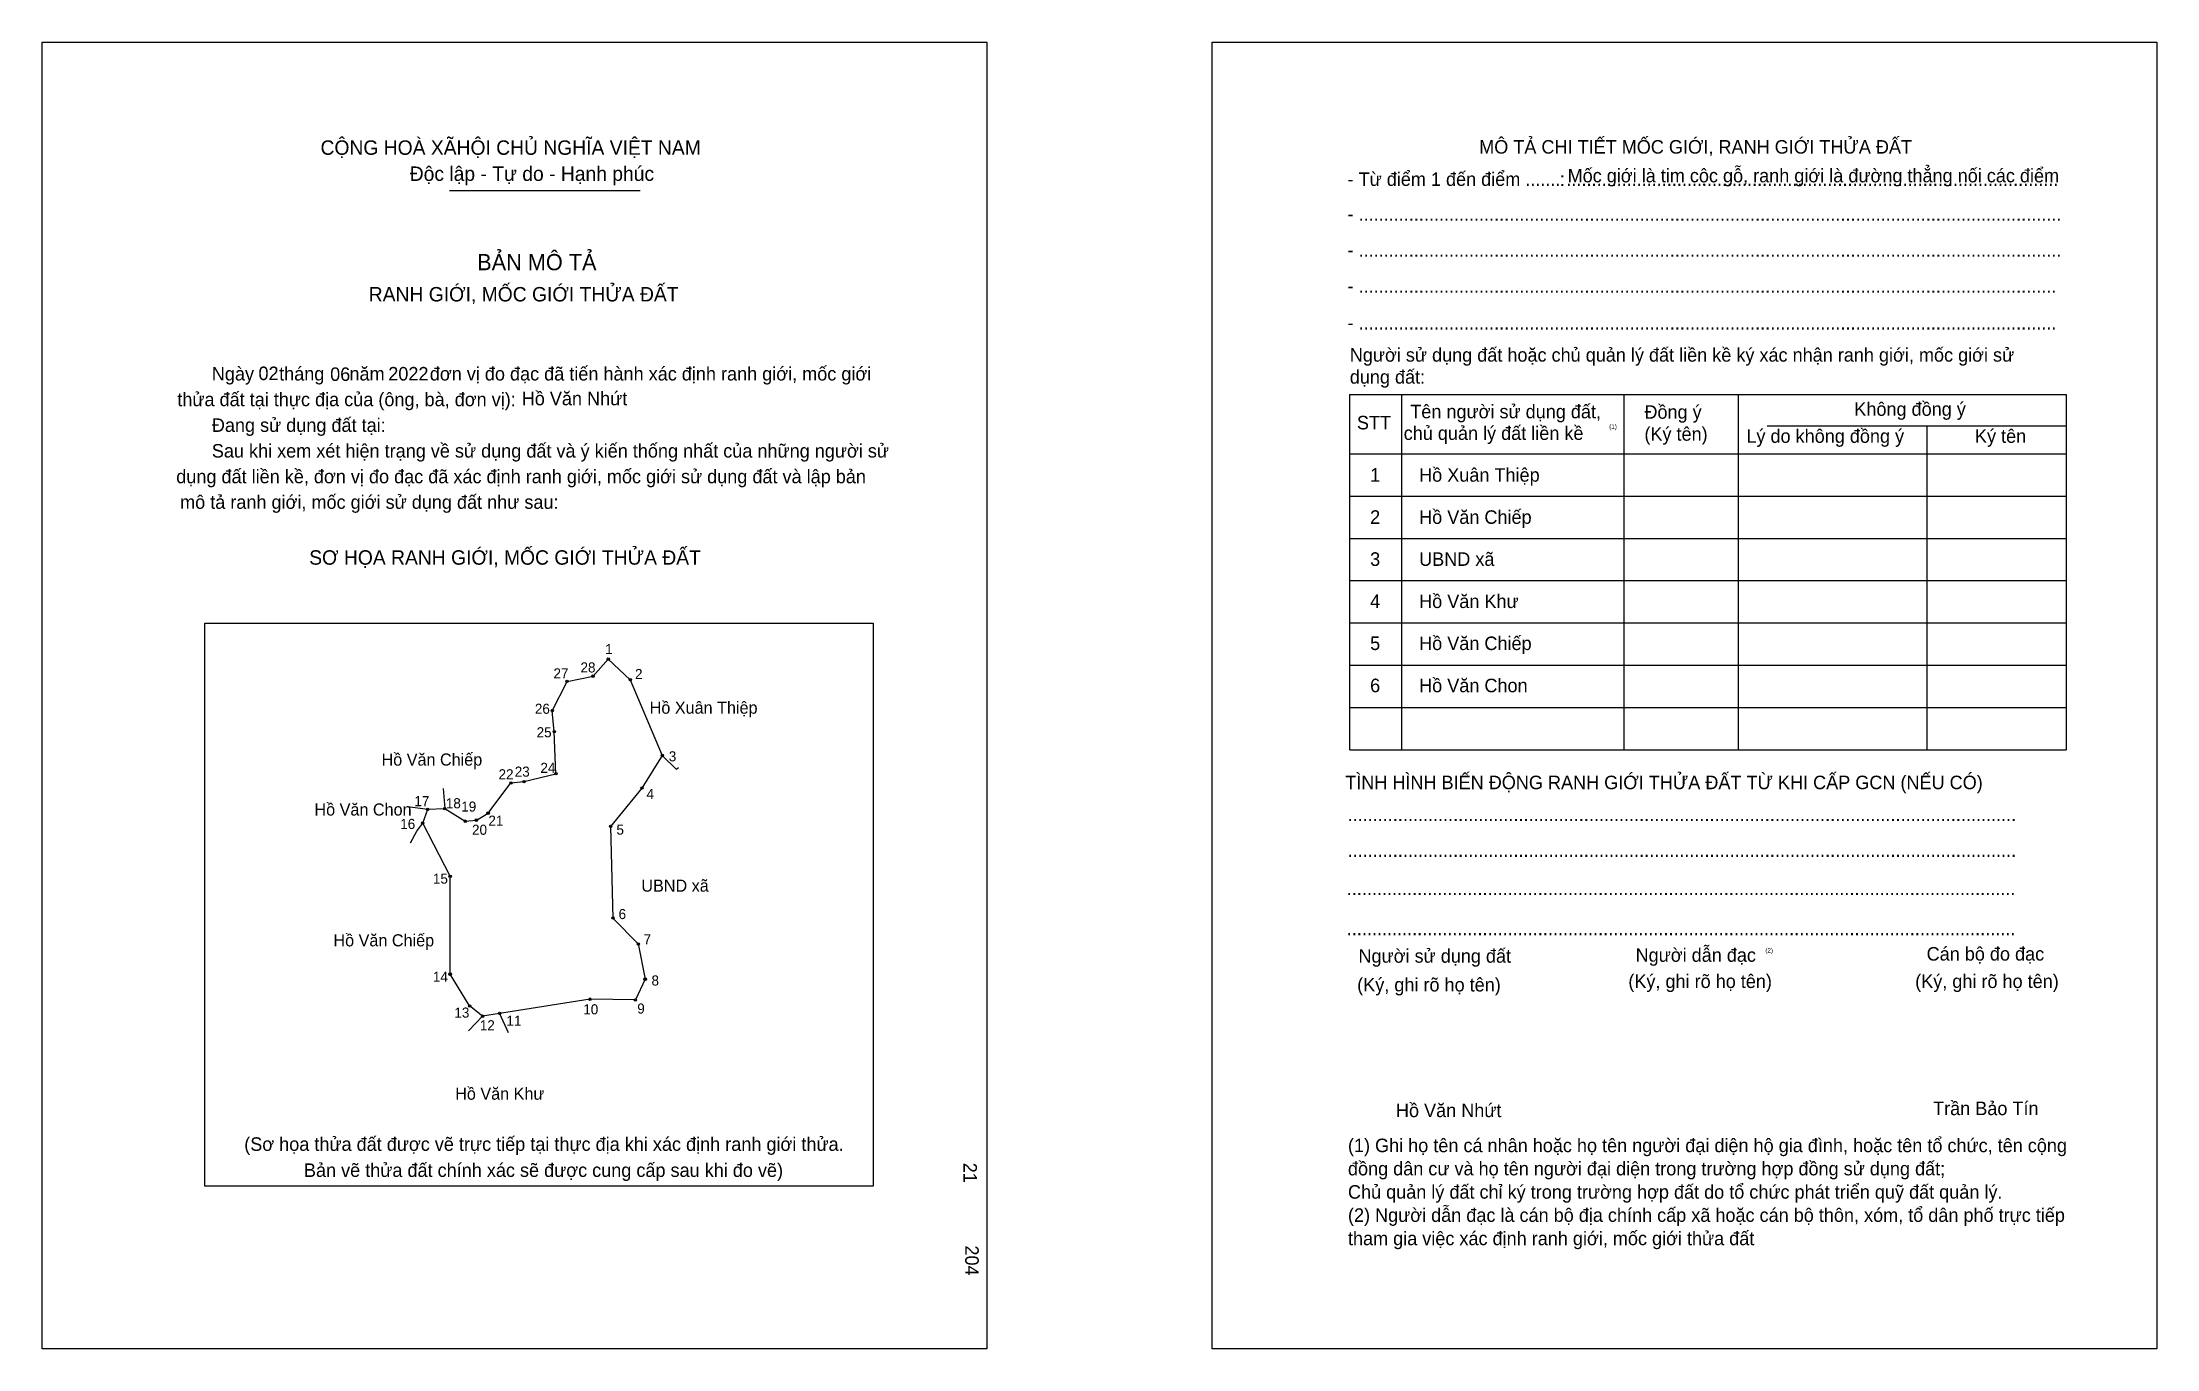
# Model space of a CAD drawing. Extents: x 547852 to 549456, y 1824762 to 1825754.
import ezdxf

# ---------------------------------------------------------------- set-up
doc = ezdxf.new("R2010")
doc.units = 0
for name, color, linetype in [('bmtKhungInTrang1', 7, 'Continuous'), ('bmtKhungInTrang2', 7, 'Continuous'), ('bmtNoiDung', 7, 'Continuous'), ('bmtTemplate', 7, 'Continuous'), ('CanhThua', 7, 'Continuous'), ('MocDinhThua', 7, 'Continuous'), ('RauThua', 7, 'Continuous'), ('SoHieuDinhThua', 7, 'Continuous'), ('TenChuLanCan', 7, 'Continuous')]:
    doc.layers.add(name, color=color, linetype=linetype)

msp = doc.modelspace()

# ---------------------------------------------------------------- linework, layer by layer
at = {"layer": 'bmtKhungInTrang1'}
msp.add_lwpolyline([(547851.6, 1825753.6), (548568.5, 1825753.6), (548568.5, 1824762), (547851.6, 1824762)], close=True, dxfattribs=at)
at = {"layer": 'bmtKhungInTrang2'}
msp.add_lwpolyline([(548739.5, 1825753.6), (549456.4, 1825753.6), (549456.4, 1824762), (548739.5, 1824762)], close=True, dxfattribs=at)
at = {"layer": 'bmtTemplate'}
for p, q in [((548160.6, 1825641.2), (548305.5, 1825641.2)), ((548883.3, 1825486.2), (548883.3, 1825216.6)), ((549052, 1825486.2), (549052, 1825216.6)), ((549138.7, 1825486.5), (549138.7, 1825216.6)), ((549387.8, 1825486.2), (549387.8, 1825216.6)), ((549160.7, 1825462.4), (549387.8, 1825462.4)), ((548844, 1825441.2), (549387.8, 1825441.2)), ((548844, 1825409.1), (549387.8, 1825409.1)), ((548844, 1825377), (549387.8, 1825377)), ((548844, 1825345), (549387.8, 1825345)), ((548844, 1825312.9), (549387.8, 1825312.9)), ((548844, 1825280.8), (549387.8, 1825280.8)), ((548844, 1825248.7), (549387.8, 1825248.7)), ((548844, 1825216.6), (549387.8, 1825216.6))]:
    msp.add_line(p, q, dxfattribs=at)
for points in [[(548843.7, 1825486.2), (549387.8, 1825486.2)], [(548843.7, 1825486.2), (548843.7, 1825216.6)], [(549281.9, 1825462.1), (549281.9, 1825216.6)]]:
    msp.add_lwpolyline(points, dxfattribs=at)
msp.add_lwpolyline([(547975, 1824885.5), (547975, 1825312.8), (548482.2, 1825312.8), (548482.2, 1824885.5)], close=True, dxfattribs=at)
at = {"layer": 'CanhThua'}
for p, q in [((548269.6, 1825272.5), (548281.2, 1825285.4)), ((548281.2, 1825285.4), (548297.9, 1825269.8)), ((548238.7, 1825246.2), (548249.9, 1825268.5)), ((548249.9, 1825268.5), (548269.6, 1825272.5)), ((548297.9, 1825269.8), (548322.2, 1825212.3)), ((548240.2, 1825230.4), (548238.7, 1825246.2)), ((548241.5, 1825198.4), (548240.2, 1825230.4)), ((548322.2, 1825212.3), (548306.7, 1825187.6)), ((548190, 1825168.5), (548207.3, 1825191.4)), ((548207.3, 1825191.4), (548217.2, 1825192.5)), ((548217.2, 1825192.5), (548241.5, 1825198.4)), ((548306.7, 1825187.6), (548283, 1825158.5)), ((548140.4, 1825161), (548144.2, 1825171.5)), ((548144.2, 1825171.5), (548157.1, 1825172)), ((548157.1, 1825172), (548172.7, 1825162.4)), ((548181.1, 1825163.2), (548190, 1825168.5)), ((548161.2, 1825120.6), (548140.4, 1825161)), ((548172.7, 1825162.4), (548181.1, 1825163.2)), ((548283, 1825158.5), (548284.7, 1825088.9)), ((548161.2, 1825046.3), (548161.2, 1825120.6)), ((548284.7, 1825088.9), (548304, 1825069.2)), ((548304, 1825069.2), (548309.2, 1825042.5)), ((548175.9, 1825022.2), (548161.2, 1825046.3)), ((548309.2, 1825042.5), (548301.8, 1825026.7)), ((548267.4, 1825027.3), (548198.7, 1825016.5)), ((548301.8, 1825026.7), (548267.4, 1825027.3)), ((548185.8, 1825014.4), (548175.9, 1825022.2)), ((548198.7, 1825016.5), (548185.8, 1825014.4))]:
    msp.add_line(p, q, dxfattribs=at)
at = {"layer": 'MocDinhThua'}
for centre in [(548281.2, 1825285.4), (548249.9, 1825268.5), (548269.6, 1825272.5), (548297.9, 1825269.8), (548238.7, 1825246.2), (548240.2, 1825230.4), (548322.2, 1825212.3), (548207.3, 1825191.4), (548217.2, 1825192.5), (548241.5, 1825198.4), (548306.7, 1825187.6), (548144.2, 1825171.5), (548157.1, 1825172), (548190, 1825168.5), (548140.4, 1825161), (548172.7, 1825162.4), (548181.1, 1825163.2), (548283, 1825158.5), (548161.2, 1825120.6), (548284.7, 1825088.9), (548304, 1825069.2), (548161.2, 1825046.3), (548309.2, 1825042.5), (548175.9, 1825022.2), (548267.4, 1825027.3), (548301.8, 1825026.7), (548185.8, 1825014.4), (548198.7, 1825016.5)]:
    msp.add_circle(centre, 0.918, dxfattribs=at)
at = {"layer": 'RauThua'}
for p, q in [((548322.2, 1825212.3), (548332.6, 1825201.8)), ((548332.6, 1825201.8), (548334.6, 1825203.2)), ((548155.8, 1825187.3), (548157.1, 1825172)), ((548128.7, 1825173.6), (548144.2, 1825171.5)), ((548131, 1825145.9), (548135.8, 1825154.9)), ((548135.8, 1825154.9), (548140.4, 1825161)), ((548175.1, 1825003.3), (548185.8, 1825014.4)), ((548175.1, 1825003.3), (548185.8, 1825014.4)), ((548198.7, 1825016.5), (548205.1, 1825002))]:
    msp.add_line(p, q, dxfattribs=at)

# ---------------------------------------------------------------- texts
at = {"layer": 'bmtNoiDung'}
for s, height, p in [('02', 10.26, (548015.7, 1825497.2)), ('06', 10.26, (548070.1, 1825496.6)), ('2022', 10.26, (548114.2, 1825496.9)), ('Hồ Văn Nhứt', 10.258, (548215.5, 1825478.1)), ('1', 10.3, (548859.4, 1825420.1)), ('Hồ Xuân Thiệp ', 10.258, (548896.6, 1825420.1)), ('2', 10.3, (548859.4, 1825388.1)), ('Hồ Văn Chiếp ', 10.258, (548896.6, 1825388.1)), ('3', 10.3, (548859.4, 1825356.2)), ('UBND xã ', 10.26, (548896.6, 1825356.2)), ('4', 10.3, (548859.4, 1825324.2)), ('Hồ Văn Khư ', 10.258, (548896.6, 1825324.2)), ('5', 10.3, (548859.4, 1825292.3)), ('Hồ Văn Chiếp ', 10.258, (548896.6, 1825292.3)), ('6', 10.3, (548859.4, 1825260.3)), ('Hồ Văn Chon ', 10.258, (548896.6, 1825260.3)), ('Hồ Văn Nhứt', 10.258, (548879, 1824937.8))]:
    msp.add_text(s, height=height, dxfattribs=at).set_placement(p)
for s, p in [('21', (548550.7, 1824903.2)), ('204', (548552.1, 1824840.4))]:
    msp.add_text(s, height=10.26, rotation=270, dxfattribs=at).set_placement(p)
at = {"layer": 'bmtTemplate'}
for s, height, p in [('CỘNG HOÀ XÃHỘI CHỦ NGHĨA VIỆT NAM', 10.942, (548062.8, 1825668.2)), ('MÔ TẢ CHI TIẾT MỐC GIỚI, RANH GIỚI THỬA ĐẤT', 10.254, (548942.2, 1825669.1)), ('Độc lập - Tự do - Hạnh phúc', 10.942, (548130.5, 1825648.4)), ('- Từ điểm 1 đến điểm .......', 10.254, (548842.3, 1825644.6)), (':', 10.3, (549003.4, 1825644.6)), ('Mốc giới là tim cộc gỗ, ranh giới là đường thẳng nối các điểm', 10.254, (549009.3, 1825647.3)), ('..................................................................................................', 10.254, (549008.4, 1825644.6)), ('- ............................................................................................................................................', 10.2539, (548842.3, 1825618.1)), ('BẢN MÔ TẢ', 12.31, (548181.7, 1825580.6)), ('- ............................................................................................................................................', 10.2539, (548842.3, 1825590.8)), ('RANH GIỚI, MỐC GIỚI THỬA ĐẤT', 10.942, (548099.4, 1825556.9)), ('- ...........................................................................................................................................', 10.2539, (548842.3, 1825563.5)), ('- ...........................................................................................................................................', 10.2539, (548842.3, 1825535.6)), ('Người sử dụng đất hoặc chủ quản lý đất liền kề ký xác nhận ranh giới, mốc giới sử', 10.254, (548844, 1825511.2)), ('Ngày     tháng     năm         đơn vị đo đạc đã tiến hành xác định ranh giới, mốc giới ', 10.258, (547980.3, 1825496.9)), ('dụng đất:', 10.25, (548844, 1825494.5)), ('thửa đất tại thực địa của (ông, bà, đơn vị):', 10.258, (547954.1, 1825477.4)), ('Tên người sử dụng đất,', 10.254, (548889.9, 1825468.2)), ('Đồng ý', 10.25, (549067.6, 1825467.9)), ('Không đồng ý', 10.254, (549226.9, 1825470.1)), ('Đang sử dụng đất tại:', 10.258, (547980.3, 1825457.9)), ('STT', 10.25, (548849.4, 1825459.8)), ('chủ quản lý đất liền kề', 10.254, (548884.9, 1825451.8)), ('(1)', 3.42, (549040.9, 1825460.2)), ('(Ký tên)', 10.25, (549067.6, 1825451.2)), ('Lý do không đồng ý', 10.254, (549145, 1825449.6)), ('Ký tên', 10.25, (549318.5, 1825449.6)), ('Sau khi xem xét hiện trạng về sử dụng đất và ý kiến thống nhất của những người sử ', 10.258, (547980.3, 1825438.4)), ('dụng đất liền kề, đơn vị đo đạc đã xác định ranh giới, mốc giới sử dụng đất và lập bản', 10.258, (547953.3, 1825418.9)), ('mô tả ranh giới, mốc giới sử dụng đất như sau:', 10.258, (547956.2, 1825399.5)), ('SƠ HỌA RANH GIỚI, MỐC GIỚI THỬA ĐẤT', 10.942, (548054.2, 1825357.1)), ('TÌNH HÌNH BIẾN ĐỘNG RANH GIỚI THỬA ĐẤT TỪ KHI CẤP GCN (NẾU CÓ)', 10.254, (548840.5, 1825186.7)), ('.....................................................................................................................................', 10.2693, (548842.3, 1825162.5)), ('.....................................................................................................................................', 10.2693, (548842.3, 1825135.3)), ('.....................................................................................................................................', 10.2693, (548841.7, 1825106.4)), ('.....................................................................................................................................', 10.2693, (548841.7, 1825075.9)), ('Người sử dụng đất', 10.254, (548850.6, 1825055)), ('Người dẫn đạc', 10.254, (549060.9, 1825055.7)), ('(2)', 3.42, (549159.4, 1825062.7)), ('Cán bộ đo đạc', 10.254, (549281.8, 1825056.6)), ('(Ký, ghi rõ họ tên)', 10.254, (548849.6, 1825033.2)), ('(Ký, ghi rõ họ tên)', 10.254, (549055.4, 1825035.8)), ('(Ký, ghi rõ họ tên)', 10.254, (549273.1, 1825035.8)), ('Trần Bảo Tín', 10.254, (549286.7, 1824939.3)), ('(Sơ họa thửa đất được vẽ trực tiếp tại thực địa khi xác định ranh giới thửa.', 10.258, (548004.9, 1824912.2)), ('(1) Ghi họ tên cá nhân hoặc họ tên người đại diện hộ gia đình, hoặc tên tổ chức, tên cộng', 10.254, (548842.6, 1824911.2)), ('Bản vẽ thửa đất chính xác sẽ được cung cấp sau khi đo vẽ)', 10.258, (548050.2, 1824892.4)), ('đồng dân cư và họ tên người đại diện trong trường hợp đồng sử dụng đất;', 10.254, (548842.6, 1824893.6)), ('Chủ quản lý đất chỉ ký trong trường hợp đất do tổ chức phát triển quỹ đất quản lý.', 10.254, (548842.6, 1824875.9)), ('(2) Người dẫn đạc là cán bộ địa chính cấp xã hoặc cán bộ thôn, xóm, tổ dân phố trực tiếp', 10.254, (548842.6, 1824858.3)), ('tham gia việc xác định ranh giới, mốc giới thửa đất', 10.254, (548842.6, 1824840.6))]:
    msp.add_text(s, height=height, dxfattribs=at).set_placement(p)
at = {"layer": 'SoHieuDinhThua'}
for s, p in [('1', (548278.8, 1825289.2)), ('28', (548260.1, 1825275.3)), ('27', (548239.6, 1825270.8)), ('2', (548301.5, 1825270.3)), ('26', (548225.5, 1825243.9)), ('25', (548226.8, 1825226.1)), ('22', (548197.9, 1825194.2)), ('23', (548210.2, 1825196.2)), ('24', (548229.7, 1825199.1)), ('3', (548327.1, 1825207.8)), ('4', (548310.2, 1825179.3)), ('17', (548134, 1825173.8)), ('18', (548157.9, 1825172.2)), ('19', (548169.6, 1825169.7)), ('16', (548123.3, 1825156.5)), ('20', (548177.8, 1825152.1)), ('21', (548190.2, 1825159)), ('5', (548287.4, 1825152.2)), ('15', (548148.1, 1825115)), ('6', (548289, 1825088.1)), ('7', (548308, 1825068.9)), ('14', (548148.1, 1825040.5)), ('8', (548314, 1825037.7)), ('10', (548262.2, 1825015.8)), ('9', (548303.2, 1825016.4)), ('13', (548164.4, 1825013.3)), ('12', (548183.7, 1825003.7)), ('11', (548203.9, 1825007.1))]:
    msp.add_text(s, height=7.65, dxfattribs=at).set_placement(p)
at = {"layer": 'TenChuLanCan'}
for s, p in [('Hồ Xuân Thiệp', (548312.6, 1825244)), ('Hồ Văn Chiếp', (548109.1, 1825204.6)), ('Hồ Văn Chon', (548058.2, 1825166.7)), ('UBND xã', (548306.3, 1825108.9)), ('Hồ Văn Chiếp', (548072.6, 1825067.4)), ('Hồ Văn Khư', (548165, 1824951))]:
    msp.add_text(s, height=9.18, dxfattribs=at).set_placement(p)

doc.saveas('drawing.dxf')
